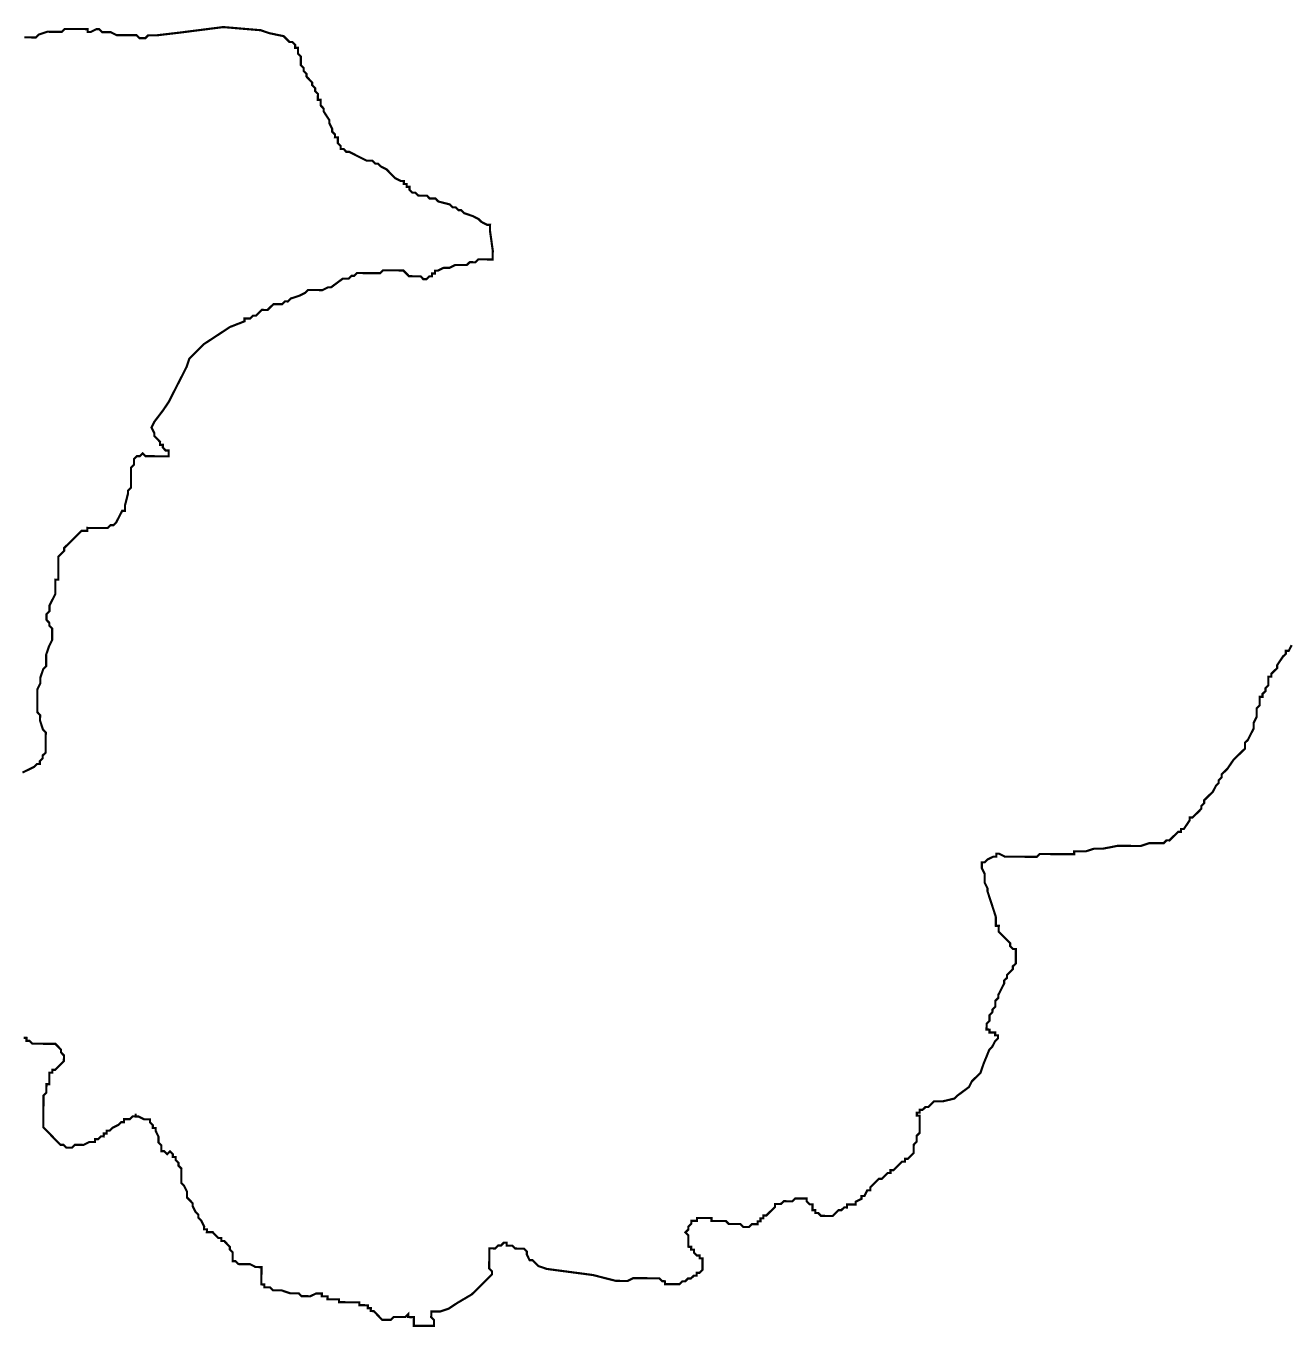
# Model space of a CAD drawing. Header units: metres. Extents: x 290190 to 339802, y 1811045 to 1991312.
# Drawn here: x 320228 to 321992, y 1876354 to 1878171 of the extents above; entities that cross this region are included whole.
import ezdxf

# ---------------------------------------------------------------- set-up
doc = ezdxf.new("R2010")
doc.units = ezdxf.units.M
doc.header["$MEASUREMENT"] = 0
doc.layers.add('HAZARDS LINE', color=1, linetype='Continuous')

msp = doc.modelspace()

# ---------------------------------------------------------------- linework, layer by layer
at = {"layer": 'HAZARDS LINE', "lineweight": 18}
for points in [[(320223.5, 1877128, 3.02, 3.02, 0), (320231.6, 1877131.9, 3.02, 3.02, 0), (320239.6, 1877135.9, 3.02, 3.02, 0), (320243.7, 1877139.9, 3.02, 3.02, 0), (320247.7, 1877139.9, 3.02, 3.02, 0), (320247.7, 1877143.9, 3.02, 3.02, 0), (320251.8, 1877147.9, 3.02, 3.02, 0), (320251.8, 1877151.9, 3.02, 3.02, 0), (320255.9, 1877155.9, 3.02, 3.02, 0), (320255.9, 1877160, 3.02, 3.02, 0), (320255.9, 1877164, 3.02, 3.02, 0), (320256, 1877172, 3.02, 3.02, 0), (320256, 1877176.1, 3.02, 3.02, 0), (320256, 1877180.1, 3.02, 3.02, 0), (320256.1, 1877184.1, 3.02, 3.02, 0), (320252.1, 1877188.2, 3.02, 3.02, 0), (320248.1, 1877200.3, 3.02, 3.02, 0), (320248.1, 1877204.3, 3.02, 3.02, 0), (320248.2, 1877208.3, 3.02, 3.02, 0), (320244.2, 1877212.4, 3.02, 3.02, 0), (320244.2, 1877220.4, 3.02, 3.02, 0), (320244.3, 1877228.5, 3.02, 3.02, 0), (320244.3, 1877236.6, 3.02, 3.02, 0), (320244.3, 1877240.6, 3.02, 3.02, 0), (320244.4, 1877244.6, 3.02, 3.02, 0), (320248.4, 1877252.6, 3.02, 3.02, 0), (320248.5, 1877260.7, 3.02, 3.02, 0), (320252.6, 1877272.7, 3.02, 3.02, 0), (320256.6, 1877276.7, 3.02, 3.02, 0), (320256.7, 1877288.8, 3.02, 3.02, 0), (320256.7, 1877292.9, 3.02, 3.02, 0), (320260.8, 1877304.9, 3.02, 3.02, 0), (320264.9, 1877312.9, 3.02, 3.02, 0), (320264.9, 1877317, 3.02, 3.02, 0), (320265, 1877321, 3.02, 3.02, 0), (320265, 1877325, 3.02, 3.02, 0), (320265, 1877329, 3.02, 3.02, 0), (320261, 1877333.1, 3.02, 3.02, 0), (320261, 1877337.1, 3.02, 3.02, 0), (320257, 1877341.2, 3.02, 3.02, 0), (320257.1, 1877345.2, 3.02, 3.02, 0), (320257.1, 1877349.2, 3.02, 3.02, 0), (320261.2, 1877353.2, 3.02, 3.02, 0), (320261.2, 1877361.3, 3.02, 3.02, 0), (320269.4, 1877377.3, 3.02, 3.02, 0), (320269.4, 1877381.4, 3.02, 3.02, 0), (320269.4, 1877385.4, 3.02, 3.02, 0), (320269.5, 1877397.5, 3.02, 3.02, 0), (320273.5, 1877397.4, 3.02, 3.02, 0), (320273.5, 1877401.5, 3.02, 3.02, 0), (320273.6, 1877405.5, 3.02, 3.02, 0), (320273.6, 1877409.5, 3.02, 3.02, 0), (320273.6, 1877413.6, 3.02, 3.02, 0), (320273.6, 1877417.6, 3.02, 3.02, 0), (320273.7, 1877421.6, 3.02, 3.02, 0), (320273.7, 1877425.6, 3.02, 3.02, 0), (320273.7, 1877429.7, 3.02, 3.02, 0), (320277.8, 1877433.7, 3.02, 3.02, 0), (320281.8, 1877437.7, 3.02, 3.02, 0), (320281.8, 1877441.7, 3.02, 3.02, 0), (320289.9, 1877449.7, 3.02, 3.02, 0), (320294, 1877453.7, 3.02, 3.02, 0), (320298.1, 1877457.7, 3.02, 3.02, 0), (320302.1, 1877461.7, 3.02, 3.02, 0), (320306.2, 1877465.7, 3.02, 3.02, 0), (320314.2, 1877465.6, 3.02, 3.02, 0), (320314.2, 1877469.7, 3.02, 3.02, 0), (320318.3, 1877469.6, 3.02, 3.02, 0), (320322.3, 1877469.6, 3.02, 3.02, 0), (320326.3, 1877469.6, 3.02, 3.02, 0), (320330.3, 1877469.6, 3.02, 3.02, 0), (320334.4, 1877469.5, 3.02, 3.02, 0), (320338.4, 1877469.5, 3.02, 3.02, 0), (320342.4, 1877469.5, 3.02, 3.02, 0), (320346.5, 1877473.5, 3.02, 3.02, 0), (320350.5, 1877473.5, 3.02, 3.02, 0), (320354.5, 1877477.5, 3.02, 3.02, 0), (320358.6, 1877485.5, 3.02, 3.02, 0), (320362.7, 1877493.5, 3.02, 3.02, 0), (320366.7, 1877493.5, 3.02, 3.02, 0), (320366.8, 1877497.5, 3.02, 3.02, 0), (320366.8, 1877501.6, 3.02, 3.02, 0), (320370.9, 1877517.6, 3.02, 3.02, 0), (320370.9, 1877521.7, 3.02, 3.02, 0), (320375, 1877525.7, 3.02, 3.02, 0), (320375, 1877529.7, 3.02, 3.02, 0), (320375, 1877533.7, 3.02, 3.02, 0), (320375.1, 1877537.7, 3.02, 3.02, 0), (320375.1, 1877541.8, 3.02, 3.02, 0), (320375.1, 1877545.8, 3.02, 3.02, 0), (320375.1, 1877549.8, 3.02, 3.02, 0), (320375.2, 1877553.9, 3.02, 3.02, 0), (320379.2, 1877557.9, 3.02, 3.02, 0), (320379.2, 1877561.9, 3.02, 3.02, 0), (320379.3, 1877565.9, 3.02, 3.02, 0), (320383.3, 1877569.9, 3.02, 3.02, 0), (320387.3, 1877569.9, 3.02, 3.02, 0), (320391.4, 1877573.9, 3.02, 3.02, 0), (320395.4, 1877569.8, 3.02, 3.02, 0), (320399.4, 1877569.8, 3.02, 3.02, 0), (320403.4, 1877569.8, 3.02, 3.02, 0), (320407.5, 1877569.8, 3.02, 3.02, 0), (320411.5, 1877569.7, 3.02, 3.02, 0), (320415.5, 1877569.7, 3.02, 3.02, 0), (320419.6, 1877569.7, 3.02, 3.02, 0), (320423.6, 1877569.7, 3.02, 3.02, 0), (320427.6, 1877569.6, 3.02, 3.02, 0), (320427.6, 1877573.7, 3.02, 3.02, 0), (320427.7, 1877577.7, 3.02, 3.02, 0), (320423.6, 1877577.7, 3.02, 3.02, 0), (320419.6, 1877581.8, 3.02, 3.02, 0), (320419.7, 1877585.8, 3.02, 3.02, 0), (320415.6, 1877585.8, 3.02, 3.02, 0), (320415.7, 1877589.8, 3.02, 3.02, 0), (320411.7, 1877593.9, 3.02, 3.02, 0), (320407.7, 1877597.9, 3.02, 3.02, 0), (320407.7, 1877602, 3.02, 3.02, 0), (320403.7, 1877610, 3.02, 3.02, 0), (320407.8, 1877618.1, 3.02, 3.02, 0), (320420, 1877634.1, 3.02, 3.02, 0), (320428.1, 1877646.1, 3.02, 3.02, 0), (320436.2, 1877662.2, 3.02, 3.02, 0), (320444.4, 1877678.2, 3.02, 3.02, 0), (320452.6, 1877694.3, 3.02, 3.02, 0), (320456.7, 1877706.4, 3.02, 3.02, 0), (320468.8, 1877718.4, 3.02, 3.02, 0), (320476.9, 1877726.4, 3.02, 3.02, 0), (320489, 1877734.3, 3.02, 3.02, 0), (320513.3, 1877750.3, 3.02, 3.02, 0), (320533.5, 1877758.2, 3.02, 3.02, 0), (320533.5, 1877762.3, 3.02, 3.02, 0), (320537.5, 1877762.2, 3.02, 3.02, 0), (320541.6, 1877762.2, 3.02, 3.02, 0), (320545.6, 1877766.2, 3.02, 3.02, 0), (320549.6, 1877766.2, 3.02, 3.02, 0), (320553.7, 1877770.2, 3.02, 3.02, 0), (320557.7, 1877774.2, 3.02, 3.02, 0), (320565.8, 1877774.1, 3.02, 3.02, 0), (320569.8, 1877778.1, 3.02, 3.02, 0), (320573.9, 1877782.1, 3.02, 3.02, 0), (320581.9, 1877782.1, 3.02, 3.02, 0), (320586, 1877782.1, 3.02, 3.02, 0), (320590, 1877786.1, 3.02, 3.02, 0), (320594.1, 1877786, 3.02, 3.02, 0), (320598.1, 1877790, 3.02, 3.02, 0), (320610.2, 1877794, 3.02, 3.02, 0), (320618.3, 1877798, 3.02, 3.02, 0), (320622.3, 1877802, 3.02, 3.02, 0), (320626.4, 1877801.9, 3.02, 3.02, 0), (320630.4, 1877801.9, 3.02, 3.02, 0), (320634.4, 1877801.9, 3.02, 3.02, 0), (320642.5, 1877801.8, 3.02, 3.02, 0), (320650.5, 1877805.8, 3.02, 3.02, 0), (320654.6, 1877805.8, 3.02, 3.02, 0), (320670.8, 1877817.8, 3.02, 3.02, 0), (320678.8, 1877817.7, 3.02, 3.02, 0), (320682.9, 1877821.7, 3.02, 3.02, 0), (320686.9, 1877821.7, 3.02, 3.02, 0), (320690.9, 1877825.7, 3.02, 3.02, 0), (320695, 1877825.7, 3.02, 3.02, 0), (320699, 1877825.6, 3.02, 3.02, 0), (320703, 1877825.6, 3.02, 3.02, 0), (320707, 1877825.6, 3.02, 3.02, 0), (320711.1, 1877825.6, 3.02, 3.02, 0), (320715.1, 1877825.5, 3.02, 3.02, 0), (320719.1, 1877825.5, 3.02, 3.02, 0), (320723.1, 1877825.5, 3.02, 3.02, 0), (320727.2, 1877829.5, 3.02, 3.02, 0), (320731.2, 1877829.5, 3.02, 3.02, 0), (320735.2, 1877829.4, 3.02, 3.02, 0), (320739.3, 1877829.4, 3.02, 3.02, 0), (320743.3, 1877829.4, 3.02, 3.02, 0), (320751.4, 1877829.3, 3.02, 3.02, 0), (320755.4, 1877829.3, 3.02, 3.02, 0), (320759.4, 1877825.3, 3.02, 3.02, 0), (320763.4, 1877821.2, 3.02, 3.02, 0), (320767.4, 1877821.2, 3.02, 3.02, 0), (320771.4, 1877821.1, 3.02, 3.02, 0), (320775.5, 1877821.1, 3.02, 3.02, 0), (320779.5, 1877821.1, 3.02, 3.02, 0), (320783.5, 1877817, 3.02, 3.02, 0), (320787.5, 1877817, 3.02, 3.02, 0), (320791.6, 1877821, 3.02, 3.02, 0), (320795.6, 1877821, 3.02, 3.02, 0), (320795.6, 1877825, 3.02, 3.02, 0), (320799.6, 1877825, 3.02, 3.02, 0), (320799.7, 1877829, 3.02, 3.02, 0), (320803.7, 1877829, 3.02, 3.02, 0), (320811.8, 1877833, 3.02, 3.02, 0), (320819.8, 1877832.9, 3.02, 3.02, 0), (320827.9, 1877836.9, 3.02, 3.02, 0), (320836, 1877836.8, 3.02, 3.02, 0), (320840, 1877836.8, 3.02, 3.02, 0), (320844, 1877836.8, 3.02, 3.02, 0), (320848.1, 1877840.8, 3.02, 3.02, 0), (320856.1, 1877840.7, 3.02, 3.02, 0), (320860.2, 1877844.7, 3.02, 3.02, 0), (320864.2, 1877844.7, 3.02, 3.02, 0), (320868.2, 1877844.7, 3.02, 3.02, 0), (320872.2, 1877844.7, 3.02, 3.02, 0), (320876.3, 1877844.6, 3.02, 3.02, 0), (320880.3, 1877844.6, 3.02, 3.02, 0), (320880.3, 1877852.7, 3.02, 3.02, 0), (320880.4, 1877856.7, 3.02, 3.02, 0), (320876.5, 1877884.9, 3.02, 3.02, 0), (320876.5, 1877888.9, 3.02, 3.02, 0), (320876.6, 1877893, 3.02, 3.02, 0), (320872.5, 1877893, 3.02, 3.02, 0), (320864.5, 1877897.1, 3.02, 3.02, 0), (320860.5, 1877901.1, 3.02, 3.02, 0), (320852.5, 1877905.2, 3.02, 3.02, 0), (320840.4, 1877909.3, 3.02, 3.02, 0), (320836.4, 1877913.4, 3.02, 3.02, 0), (320832.4, 1877913.4, 3.02, 3.02, 0), (320828.4, 1877917.4, 3.02, 3.02, 0), (320824.4, 1877917.5, 3.02, 3.02, 0), (320820.4, 1877921.5, 3.02, 3.02, 0), (320804.3, 1877925.6, 3.02, 3.02, 0), (320800.3, 1877929.7, 3.02, 3.02, 0), (320792.3, 1877929.7, 3.02, 3.02, 0), (320788.3, 1877933.8, 3.02, 3.02, 0), (320780.2, 1877933.8, 3.02, 3.02, 0), (320776.2, 1877933.9, 3.02, 3.02, 0), (320772.2, 1877937.9, 3.02, 3.02, 0), (320768.1, 1877937.9, 3.02, 3.02, 0), (320764.1, 1877942, 3.02, 3.02, 0), (320764.2, 1877946, 3.02, 3.02, 0), (320760.1, 1877946.1, 3.02, 3.02, 0), (320760.2, 1877950.1, 3.02, 3.02, 0), (320756.1, 1877950.1, 3.02, 3.02, 0), (320756.2, 1877954.1, 3.02, 3.02, 0), (320752.1, 1877954.2, 3.02, 3.02, 0), (320744.1, 1877958.2, 3.02, 3.02, 0), (320736.1, 1877966.3, 3.02, 3.02, 0), (320732.1, 1877970.4, 3.02, 3.02, 0), (320724.1, 1877974.5, 3.02, 3.02, 0), (320720.1, 1877978.5, 3.02, 3.02, 0), (320716.1, 1877978.5, 3.02, 3.02, 0), (320712.1, 1877982.6, 3.02, 3.02, 0), (320704, 1877982.7, 3.02, 3.02, 0), (320688, 1877990.8, 3.02, 3.02, 0), (320679.9, 1877994.9, 3.02, 3.02, 0), (320675.9, 1877994.9, 3.02, 3.02, 0), (320671.9, 1877999, 3.02, 3.02, 0), (320667.9, 1877999, 3.02, 3.02, 0), (320667.9, 1878003, 3.02, 3.02, 0), (320663.9, 1878007.1, 3.02, 3.02, 0), (320663.9, 1878011.1, 3.02, 3.02, 0), (320664, 1878015.1, 3.02, 3.02, 0), (320659.9, 1878015.1, 3.02, 3.02, 0), (320660, 1878019.2, 3.02, 3.02, 0), (320656, 1878023.2, 3.02, 3.02, 0), (320656, 1878027.3, 3.02, 3.02, 0), (320652, 1878035.3, 3.02, 3.02, 0), (320652, 1878039.4, 3.02, 3.02, 0), (320644.1, 1878051.5, 3.02, 3.02, 0), (320644.1, 1878055.5, 3.02, 3.02, 0), (320640.1, 1878059.6, 3.02, 3.02, 0), (320640.1, 1878063.6, 3.02, 3.02, 0), (320640.1, 1878067.6, 3.02, 3.02, 0), (320636.1, 1878067.6, 3.02, 3.02, 0), (320636.1, 1878071.7, 3.02, 3.02, 0), (320636.2, 1878075.7, 3.02, 3.02, 0), (320632.2, 1878079.8, 3.02, 3.02, 0), (320632.2, 1878083.8, 3.02, 3.02, 0), (320628.2, 1878087.8, 3.02, 3.02, 0), (320628.2, 1878091.9, 3.02, 3.02, 0), (320624.2, 1878095.9, 3.02, 3.02, 0), (320620.2, 1878100, 3.02, 3.02, 0), (320620.2, 1878104, 3.02, 3.02, 0), (320616.2, 1878108, 3.02, 3.02, 0), (320616.3, 1878112.1, 3.02, 3.02, 0), (320612.3, 1878116.1, 3.02, 3.02, 0), (320612.3, 1878120.2, 3.02, 3.02, 0), (320612.3, 1878124.2, 3.02, 3.02, 0), (320612.3, 1878128.2, 3.02, 3.02, 0), (320608.3, 1878132.3, 3.02, 3.02, 0), (320608.4, 1878136.3, 3.02, 3.02, 0), (320608.4, 1878140.3, 3.02, 3.02, 0), (320604.4, 1878140.3, 3.02, 3.02, 0), (320604.4, 1878144.4, 3.02, 3.02, 0), (320600.4, 1878148.4, 3.02, 3.02, 0), (320596.4, 1878148.4, 3.02, 3.02, 0), (320592.3, 1878152.5, 3.02, 3.02, 0), (320588.3, 1878156.5, 3.02, 3.02, 0), (320568.2, 1878160.7, 3.02, 3.02, 0), (320556.2, 1878164.8, 3.02, 3.02, 0), (320503.9, 1878169.2, 3.02, 3.02, 0), (320443.4, 1878161.5, 3.02, 3.02, 0), (320411.2, 1878157.7, 3.02, 3.02, 0), (320403.1, 1878157.7, 3.02, 3.02, 0), (320399.1, 1878157.7, 3.02, 3.02, 0), (320395.1, 1878153.7, 3.02, 3.02, 0), (320391, 1878153.8, 3.02, 3.02, 0), (320387, 1878153.8, 3.02, 3.02, 0), (320383, 1878157.8, 3.02, 3.02, 0), (320379, 1878157.9, 3.02, 3.02, 0), (320370.9, 1878157.9, 3.02, 3.02, 0), (320366.9, 1878157.9, 3.02, 3.02, 0), (320362.9, 1878158, 3.02, 3.02, 0), (320358.9, 1878158, 3.02, 3.02, 0), (320354.8, 1878158, 3.02, 3.02, 0), (320346.8, 1878162.1, 3.02, 3.02, 0), (320342.8, 1878162.1, 3.02, 3.02, 0), (320338.8, 1878162.2, 3.02, 3.02, 0), (320334.7, 1878162.2, 3.02, 3.02, 0), (320330.7, 1878166.2, 3.02, 3.02, 0), (320326.7, 1878166.3, 3.02, 3.02, 0), (320318.6, 1878162.3, 3.02, 3.02, 0), (320314.6, 1878162.3, 3.02, 3.02, 0), (320314.6, 1878166.3, 3.02, 3.02, 0), (320310.6, 1878166.4, 3.02, 3.02, 0), (320306.6, 1878166.4, 3.02, 3.02, 0), (320298.5, 1878166.4, 3.02, 3.02, 0), (320294.5, 1878166.5, 3.02, 3.02, 0), (320290.5, 1878166.5, 3.02, 3.02, 0), (320282.4, 1878166.5, 3.02, 3.02, 0), (320278.4, 1878162.5, 3.02, 3.02, 0), (320274.3, 1878162.6, 3.02, 3.02, 0), (320270.3, 1878162.6, 3.02, 3.02, 0), (320266.3, 1878162.6, 3.02, 3.02, 0), (320258.2, 1878162.7, 3.02, 3.02, 0), (320246.1, 1878158.7, 3.02, 3.02, 0), (320242.1, 1878154.7, 3.02, 3.02, 0), (320238, 1878154.7, 3.02, 3.02, 0), (320234, 1878154.8, 3.02, 3.02, 0), (320230, 1878154.8, 3.02, 3.02, 0), (320226, 1878154.8, 3.02, 3.02, 0)], [(321996.2, 1877306, 3.02, 3.02, 0), (321992.1, 1877298, 3.02, 3.02, 0), (321988.1, 1877298, 3.02, 3.02, 0), (321988.1, 1877294, 3.02, 3.02, 0), (321984, 1877290, 3.02, 3.02, 0), (321975.9, 1877277.9, 3.02, 3.02, 0), (321975.9, 1877273.9, 3.02, 3.02, 0), (321971.8, 1877269.9, 3.02, 3.02, 0), (321967.8, 1877265.9, 3.02, 3.02, 0), (321967.7, 1877261.9, 3.02, 3.02, 0), (321963.7, 1877261.9, 3.02, 3.02, 0), (321963.7, 1877257.9, 3.02, 3.02, 0), (321963.6, 1877249.8, 3.02, 3.02, 0), (321959.6, 1877245.8, 3.02, 3.02, 0), (321959.6, 1877241.8, 3.02, 3.02, 0), (321955.5, 1877237.8, 3.02, 3.02, 0), (321955.5, 1877233.8, 3.02, 3.02, 0), (321951.5, 1877233.8, 3.02, 3.02, 0), (321951.4, 1877229.8, 3.02, 3.02, 0), (321951.4, 1877225.7, 3.02, 3.02, 0), (321951.4, 1877221.7, 3.02, 3.02, 0), (321947.3, 1877217.7, 3.02, 3.02, 0), (321947.3, 1877213.7, 3.02, 3.02, 0), (321947.2, 1877205.6, 3.02, 3.02, 0), (321943.2, 1877197.6, 3.02, 3.02, 0), (321943.1, 1877193.6, 3.02, 3.02, 0), (321943.1, 1877189.5, 3.02, 3.02, 0), (321939, 1877181.5, 3.02, 3.02, 0), (321935, 1877173.5, 3.02, 3.02, 0), (321930.9, 1877169.5, 3.02, 3.02, 0), (321930.9, 1877161.4, 3.02, 3.02, 0), (321926.8, 1877157.4, 3.02, 3.02, 0), (321914.7, 1877145.4, 3.02, 3.02, 0), (321906.5, 1877133.4, 3.02, 3.02, 0), (321902.5, 1877129.4, 3.02, 3.02, 0), (321898.4, 1877125.4, 3.02, 3.02, 0), (321898.4, 1877121.4, 3.02, 3.02, 0), (321894.3, 1877117.4, 3.02, 3.02, 0), (321894.3, 1877113.3, 3.02, 3.02, 0), (321890.3, 1877109.3, 3.02, 3.02, 0), (321886.2, 1877101.3, 3.02, 3.02, 0), (321882.1, 1877097.3, 3.02, 3.02, 0), (321878.1, 1877093.3, 3.02, 3.02, 0), (321874, 1877089.3, 3.02, 3.02, 0), (321874, 1877085.3, 3.02, 3.02, 0), (321870, 1877081.3, 3.02, 3.02, 0), (321869.9, 1877077.3, 3.02, 3.02, 0), (321865.9, 1877073.2, 3.02, 3.02, 0), (321861.8, 1877069.2, 3.02, 3.02, 0), (321857.8, 1877065.2, 3.02, 3.02, 0), (321853.8, 1877065.3, 3.02, 3.02, 0), (321853.7, 1877061.2, 3.02, 3.02, 0), (321845.6, 1877049.2, 3.02, 3.02, 0), (321841.6, 1877049.2, 3.02, 3.02, 0), (321841.5, 1877045.2, 3.02, 3.02, 0), (321837.5, 1877045.2, 3.02, 3.02, 0), (321833.5, 1877041.2, 3.02, 3.02, 0), (321829.4, 1877037.2, 3.02, 3.02, 0), (321825.4, 1877033.2, 3.02, 3.02, 0), (321821.3, 1877033.3, 3.02, 3.02, 0), (321817.3, 1877029.3, 3.02, 3.02, 0), (321813.3, 1877029.3, 3.02, 3.02, 0), (321809.2, 1877029.3, 3.02, 3.02, 0), (321801.2, 1877029.4, 3.02, 3.02, 0), (321797.2, 1877029.4, 3.02, 3.02, 0), (321785.1, 1877025.4, 3.02, 3.02, 0), (321781, 1877025.5, 3.02, 3.02, 0), (321777, 1877025.5, 3.02, 3.02, 0), (321764.9, 1877025.6, 3.02, 3.02, 0), (321756.9, 1877025.6, 3.02, 3.02, 0), (321752.8, 1877025.6, 3.02, 3.02, 0), (321732.7, 1877021.7, 3.02, 3.02, 0), (321724.6, 1877021.8, 3.02, 3.02, 0), (321720.6, 1877021.8, 3.02, 3.02, 0), (321708.5, 1877017.9, 3.02, 3.02, 0), (321700.5, 1877017.9, 3.02, 3.02, 0), (321692.4, 1877018, 3.02, 3.02, 0), (321692.4, 1877013.9, 3.02, 3.02, 0), (321688.3, 1877014, 3.02, 3.02, 0), (321684.3, 1877014, 3.02, 3.02, 0), (321668.2, 1877014.1, 3.02, 3.02, 0), (321660.2, 1877014.1, 3.02, 3.02, 0), (321656.1, 1877014.2, 3.02, 3.02, 0), (321648.1, 1877014.2, 3.02, 3.02, 0), (321644.1, 1877014.3, 3.02, 3.02, 0), (321640, 1877010.2, 3.02, 3.02, 0), (321636, 1877010.3, 3.02, 3.02, 0), (321632, 1877010.3, 3.02, 3.02, 0), (321623.9, 1877010.4, 3.02, 3.02, 0), (321607.8, 1877010.5, 3.02, 3.02, 0), (321603.8, 1877010.5, 3.02, 3.02, 0), (321599.7, 1877010.5, 3.02, 3.02, 0), (321595.7, 1877010.5, 3.02, 3.02, 0), (321587.7, 1877014.6, 3.02, 3.02, 0), (321583.7, 1877014.6, 3.02, 3.02, 0), (321583.6, 1877010.6, 3.02, 3.02, 0), (321579.6, 1877010.6, 3.02, 3.02, 0), (321571.5, 1877006.7, 3.02, 3.02, 0), (321567.5, 1877002.7, 3.02, 3.02, 0), (321563.5, 1877002.7, 3.02, 3.02, 0), (321563.4, 1876998.7, 3.02, 3.02, 0), (321563.4, 1876994.6, 3.02, 3.02, 0), (321567.4, 1876986.5, 3.02, 3.02, 0), (321567.4, 1876982.5, 3.02, 3.02, 0), (321567.3, 1876978.5, 3.02, 3.02, 0), (321567.3, 1876974.5, 3.02, 3.02, 0), (321571.3, 1876966.4, 3.02, 3.02, 0), (321571.3, 1876962.4, 3.02, 3.02, 0), (321575.2, 1876950.3, 3.02, 3.02, 0), (321579.2, 1876938.2, 3.02, 3.02, 0), (321583.1, 1876926, 3.02, 3.02, 0), (321583.1, 1876922, 3.02, 3.02, 0), (321583.1, 1876918, 3.02, 3.02, 0), (321583, 1876914, 3.02, 3.02, 0), (321587.1, 1876913.9, 3.02, 3.02, 0), (321587, 1876909.9, 3.02, 3.02, 0), (321587, 1876905.9, 3.02, 3.02, 0), (321591, 1876901.8, 3.02, 3.02, 0), (321595, 1876897.8, 3.02, 3.02, 0), (321599, 1876893.7, 3.02, 3.02, 0), (321603, 1876889.7, 3.02, 3.02, 0), (321603, 1876885.6, 3.02, 3.02, 0), (321607, 1876881.6, 3.02, 3.02, 0), (321611, 1876881.6, 3.02, 3.02, 0), (321611, 1876877.5, 3.02, 3.02, 0), (321610.9, 1876869.5, 3.02, 3.02, 0), (321610.9, 1876865.5, 3.02, 3.02, 0), (321610.9, 1876861.4, 3.02, 3.02, 0), (321606.8, 1876857.4, 3.02, 3.02, 0), (321606.8, 1876853.4, 3.02, 3.02, 0), (321602.8, 1876849.4, 3.02, 3.02, 0), (321598.7, 1876845.4, 3.02, 3.02, 0), (321598.7, 1876841.4, 3.02, 3.02, 0), (321594.6, 1876837.4, 3.02, 3.02, 0), (321594.6, 1876833.4, 3.02, 3.02, 0), (321590.5, 1876825.3, 3.02, 3.02, 0), (321586.4, 1876817.3, 3.02, 3.02, 0), (321586.4, 1876813.3, 3.02, 3.02, 0), (321582.4, 1876809.3, 3.02, 3.02, 0), (321582.3, 1876801.2, 3.02, 3.02, 0), (321578.3, 1876797.2, 3.02, 3.02, 0), (321578.2, 1876793.2, 3.02, 3.02, 0), (321574.2, 1876789.2, 3.02, 3.02, 0), (321574.2, 1876785.2, 3.02, 3.02, 0), (321574.1, 1876781.1, 3.02, 3.02, 0), (321570.1, 1876777.1, 3.02, 3.02, 0), (321570.1, 1876773.1, 3.02, 3.02, 0), (321570, 1876769.1, 3.02, 3.02, 0), (321574.1, 1876769, 3.02, 3.02, 0), (321574, 1876765, 3.02, 3.02, 0), (321578.1, 1876765, 3.02, 3.02, 0), (321582.1, 1876765, 3.02, 3.02, 0), (321582.1, 1876760.9, 3.02, 3.02, 0), (321586.1, 1876760.9, 3.02, 3.02, 0), (321586.1, 1876756.9, 3.02, 3.02, 0), (321582, 1876752.9, 3.02, 3.02, 0), (321577.9, 1876744.9, 3.02, 3.02, 0), (321573.9, 1876740.9, 3.02, 3.02, 0), (321565.7, 1876720.8, 3.02, 3.02, 0), (321561.6, 1876708.7, 3.02, 3.02, 0), (321549.4, 1876696.7, 3.02, 3.02, 0), (321545.4, 1876688.7, 3.02, 3.02, 0), (321529.2, 1876676.7, 3.02, 3.02, 0), (321525.1, 1876672.7, 3.02, 3.02, 0), (321509, 1876668.8, 3.02, 3.02, 0), (321505, 1876668.8, 3.02, 3.02, 0), (321500.9, 1876668.8, 3.02, 3.02, 0), (321496.9, 1876668.9, 3.02, 3.02, 0), (321492.9, 1876664.9, 3.02, 3.02, 0), (321488.8, 1876660.9, 3.02, 3.02, 0), (321484.8, 1876660.9, 3.02, 3.02, 0), (321480.7, 1876656.9, 3.02, 3.02, 0), (321476.7, 1876656.9, 3.02, 3.02, 0), (321476.7, 1876652.9, 3.02, 3.02, 0), (321472.7, 1876652.9, 3.02, 3.02, 0), (321472.6, 1876648.9, 3.02, 3.02, 0), (321476.7, 1876648.9, 3.02, 3.02, 0), (321476.6, 1876640.8, 3.02, 3.02, 0), (321476.6, 1876636.8, 3.02, 3.02, 0), (321476.6, 1876632.8, 3.02, 3.02, 0), (321476.5, 1876624.7, 3.02, 3.02, 0), (321472.5, 1876620.7, 3.02, 3.02, 0), (321472.4, 1876616.7, 3.02, 3.02, 0), (321472.4, 1876612.6, 3.02, 3.02, 0), (321468.4, 1876608.6, 3.02, 3.02, 0), (321468.3, 1876604.6, 3.02, 3.02, 0), (321468.3, 1876600.6, 3.02, 3.02, 0), (321468.3, 1876596.6, 3.02, 3.02, 0), (321464.2, 1876592.6, 3.02, 3.02, 0), (321460.2, 1876588.6, 3.02, 3.02, 0), (321456.1, 1876588.6, 3.02, 3.02, 0), (321456.1, 1876584.6, 3.02, 3.02, 0), (321452.1, 1876584.6, 3.02, 3.02, 0), (321448, 1876580.6, 3.02, 3.02, 0), (321444, 1876576.6, 3.02, 3.02, 0), (321439.9, 1876572.6, 3.02, 3.02, 0), (321435.9, 1876572.6, 3.02, 3.02, 0), (321435.9, 1876568.6, 3.02, 3.02, 0), (321431.9, 1876568.6, 3.02, 3.02, 0), (321427.8, 1876564.6, 3.02, 3.02, 0), (321423.8, 1876560.6, 3.02, 3.02, 0), (321419.7, 1876560.6, 3.02, 3.02, 0), (321415.7, 1876556.6, 3.02, 3.02, 0), (321411.6, 1876552.6, 3.02, 3.02, 0), (321407.6, 1876548.6, 3.02, 3.02, 0), (321407.6, 1876544.6, 3.02, 3.02, 0), (321403.5, 1876544.6, 3.02, 3.02, 0), (321399.5, 1876536.6, 3.02, 3.02, 0), (321395.4, 1876536.6, 3.02, 3.02, 0), (321395.4, 1876532.6, 3.02, 3.02, 0), (321387.3, 1876528.6, 3.02, 3.02, 0), (321387.3, 1876524.6, 3.02, 3.02, 0), (321383.3, 1876524.6, 3.02, 3.02, 0), (321379.2, 1876524.6, 3.02, 3.02, 0), (321375.2, 1876524.7, 3.02, 3.02, 0), (321375.2, 1876520.6, 3.02, 3.02, 0), (321371.2, 1876520.7, 3.02, 3.02, 0), (321367.1, 1876516.7, 3.02, 3.02, 0), (321363.1, 1876516.7, 3.02, 3.02, 0), (321359, 1876512.7, 3.02, 3.02, 0), (321355, 1876508.7, 3.02, 3.02, 0), (321351, 1876508.7, 3.02, 3.02, 0), (321346.9, 1876508.7, 3.02, 3.02, 0), (321342.9, 1876508.8, 3.02, 3.02, 0), (321338.9, 1876508.8, 3.02, 3.02, 0), (321334.9, 1876512.8, 3.02, 3.02, 0), (321330.9, 1876512.9, 3.02, 3.02, 0), (321330.9, 1876516.9, 3.02, 3.02, 0), (321326.9, 1876516.9, 3.02, 3.02, 0), (321326.9, 1876520.9, 3.02, 3.02, 0), (321326.9, 1876525, 3.02, 3.02, 0), (321322.9, 1876525, 3.02, 3.02, 0), (321318.9, 1876529, 3.02, 3.02, 0), (321318.9, 1876533.1, 3.02, 3.02, 0), (321310.9, 1876533.1, 3.02, 3.02, 0), (321306.8, 1876533.2, 3.02, 3.02, 0), (321302.8, 1876533.2, 3.02, 3.02, 0), (321298.7, 1876529.2, 3.02, 3.02, 0), (321294.7, 1876529.2, 3.02, 3.02, 0), (321286.7, 1876529.3, 3.02, 3.02, 0), (321282.6, 1876525.3, 3.02, 3.02, 0), (321278.6, 1876525.3, 3.02, 3.02, 0), (321274.6, 1876525.3, 3.02, 3.02, 0), (321274.5, 1876521.3, 3.02, 3.02, 0), (321270.5, 1876517.3, 3.02, 3.02, 0), (321266.4, 1876513.3, 3.02, 3.02, 0), (321262.4, 1876509.3, 3.02, 3.02, 0), (321258.4, 1876509.3, 3.02, 3.02, 0), (321258.3, 1876505.3, 3.02, 3.02, 0), (321254.3, 1876505.3, 3.02, 3.02, 0), (321254.3, 1876501.3, 3.02, 3.02, 0), (321250.3, 1876501.3, 3.02, 3.02, 0), (321250.2, 1876497.3, 3.02, 3.02, 0), (321246.2, 1876497.3, 3.02, 3.02, 0), (321242.2, 1876497.3, 3.02, 3.02, 0), (321238.1, 1876493.3, 3.02, 3.02, 0), (321234.1, 1876493.3, 3.02, 3.02, 0), (321230.1, 1876493.4, 3.02, 3.02, 0), (321226.1, 1876497.4, 3.02, 3.02, 0), (321222, 1876497.4, 3.02, 3.02, 0), (321218, 1876497.5, 3.02, 3.02, 0), (321214, 1876497.5, 3.02, 3.02, 0), (321210, 1876497.5, 3.02, 3.02, 0), (321206, 1876501.6, 3.02, 3.02, 0), (321201.9, 1876501.6, 3.02, 3.02, 0), (321197.9, 1876501.6, 3.02, 3.02, 0), (321193.9, 1876501.7, 3.02, 3.02, 0), (321189.9, 1876501.7, 3.02, 3.02, 0), (321185.8, 1876501.7, 3.02, 3.02, 0), (321185.9, 1876505.7, 3.02, 3.02, 0), (321181.8, 1876505.8, 3.02, 3.02, 0), (321177.8, 1876505.8, 3.02, 3.02, 0), (321173.8, 1876505.8, 3.02, 3.02, 0), (321169.8, 1876505.8, 3.02, 3.02, 0), (321165.7, 1876505.9, 3.02, 3.02, 0), (321165.7, 1876501.8, 3.02, 3.02, 0), (321161.7, 1876501.9, 3.02, 3.02, 0), (321157.7, 1876501.9, 3.02, 3.02, 0), (321157.6, 1876497.9, 3.02, 3.02, 0), (321153.6, 1876493.9, 3.02, 3.02, 0), (321153.5, 1876489.8, 3.02, 3.02, 0), (321149.5, 1876485.8, 3.02, 3.02, 0), (321153.5, 1876481.8, 3.02, 3.02, 0), (321153.5, 1876477.7, 3.02, 3.02, 0), (321153.4, 1876473.7, 3.02, 3.02, 0), (321153.4, 1876469.7, 3.02, 3.02, 0), (321153.4, 1876465.7, 3.02, 3.02, 0), (321157.4, 1876465.6, 3.02, 3.02, 0), (321157.4, 1876461.6, 3.02, 3.02, 0), (321161.4, 1876461.6, 3.02, 3.02, 0), (321161.4, 1876457.6, 3.02, 3.02, 0), (321165.4, 1876453.5, 3.02, 3.02, 0), (321169.4, 1876453.5, 3.02, 3.02, 0), (321169.4, 1876449.5, 3.02, 3.02, 0), (321173.4, 1876449.4, 3.02, 3.02, 0), (321173.4, 1876445.4, 3.02, 3.02, 0), (321173.4, 1876441.4, 3.02, 3.02, 0), (321173.3, 1876437.4, 3.02, 3.02, 0), (321173.3, 1876433.3, 3.02, 3.02, 0), (321169.3, 1876429.3, 3.02, 3.02, 0), (321165.2, 1876429.3, 3.02, 3.02, 0), (321165.2, 1876425.3, 3.02, 3.02, 0), (321161.2, 1876425.3, 3.02, 3.02, 0), (321157.1, 1876421.3, 3.02, 3.02, 0), (321153.1, 1876421.4, 3.02, 3.02, 0), (321149.1, 1876417.4, 3.02, 3.02, 0), (321145, 1876417.4, 3.02, 3.02, 0), (321141, 1876413.4, 3.02, 3.02, 0), (321137, 1876413.4, 3.02, 3.02, 0), (321132.9, 1876413.4, 3.02, 3.02, 0), (321128.9, 1876413.5, 3.02, 3.02, 0), (321124.9, 1876413.5, 3.02, 3.02, 0), (321120.9, 1876413.5, 3.02, 3.02, 0), (321120.9, 1876417.5, 3.02, 3.02, 0), (321116.9, 1876417.6, 3.02, 3.02, 0), (321112.9, 1876421.6, 3.02, 3.02, 0), (321108.8, 1876421.7, 3.02, 3.02, 0), (321104.8, 1876421.7, 3.02, 3.02, 0), (321100.8, 1876421.7, 3.02, 3.02, 0), (321096.7, 1876421.7, 3.02, 3.02, 0), (321092.7, 1876421.8, 3.02, 3.02, 0), (321088.7, 1876421.8, 3.02, 3.02, 0), (321084.7, 1876421.8, 3.02, 3.02, 0), (321080.6, 1876421.8, 3.02, 3.02, 0), (321076.6, 1876421.9, 3.02, 3.02, 0), (321068.5, 1876417.9, 3.02, 3.02, 0), (321064.5, 1876417.9, 3.02, 3.02, 0), (321056.5, 1876418, 3.02, 3.02, 0), (321052.4, 1876418, 3.02, 3.02, 0), (321020.3, 1876426.2, 3.02, 3.02, 0), (320955.9, 1876434.7, 3.02, 3.02, 0), (320943.9, 1876438.8, 3.02, 3.02, 0), (320935.9, 1876446.9, 3.02, 3.02, 0), (320931.8, 1876446.9, 3.02, 3.02, 0), (320927.9, 1876455, 3.02, 3.02, 0), (320927.9, 1876459, 3.02, 3.02, 0), (320923.9, 1876463.1, 3.02, 3.02, 0), (320919.9, 1876463.1, 3.02, 3.02, 0), (320915.8, 1876463.1, 3.02, 3.02, 0), (320911.8, 1876463.2, 3.02, 3.02, 0), (320907.8, 1876467.2, 3.02, 3.02, 0), (320903.8, 1876467.2, 3.02, 3.02, 0), (320899.7, 1876467.3, 3.02, 3.02, 0), (320899.8, 1876471.3, 3.02, 3.02, 0), (320895.7, 1876471.3, 3.02, 3.02, 0), (320891.7, 1876467.3, 3.02, 3.02, 0), (320887.7, 1876467.4, 3.02, 3.02, 0), (320883.6, 1876463.3, 3.02, 3.02, 0), (320879.6, 1876463.4, 3.02, 3.02, 0), (320875.6, 1876463.4, 3.02, 3.02, 0), (320875.5, 1876459.4, 3.02, 3.02, 0), (320875.5, 1876455.3, 3.02, 3.02, 0), (320875.5, 1876451.3, 3.02, 3.02, 0), (320875.5, 1876447.3, 3.02, 3.02, 0), (320875.4, 1876443.3, 3.02, 3.02, 0), (320875.4, 1876435.2, 3.02, 3.02, 0), (320879.4, 1876431.2, 3.02, 3.02, 0), (320879.4, 1876427.1, 3.02, 3.02, 0), (320875.3, 1876423.1, 3.02, 3.02, 0), (320871.3, 1876419.1, 3.02, 3.02, 0), (320851, 1876399.1, 3.02, 3.02, 0), (320830.8, 1876387.2, 3.02, 3.02, 0), (320818.7, 1876379.2, 3.02, 3.02, 0), (320806.6, 1876375.2, 3.02, 3.02, 0), (320798.5, 1876375.3, 3.02, 3.02, 0), (320794.5, 1876375.3, 3.02, 3.02, 0), (320794.5, 1876371.3, 3.02, 3.02, 0), (320794.4, 1876367.3, 3.02, 3.02, 0), (320798.4, 1876363.2, 3.02, 3.02, 0), (320798.4, 1876359.2, 3.02, 3.02, 0), (320798.4, 1876355.2, 3.02, 3.02, 0), (320794.4, 1876355.2, 3.02, 3.02, 0), (320786.3, 1876355.2, 3.02, 3.02, 0), (320782.3, 1876355.3, 3.02, 3.02, 0), (320778.2, 1876355.3, 3.02, 3.02, 0), (320774.2, 1876355.3, 3.02, 3.02, 0), (320770.2, 1876355.3, 3.02, 3.02, 0), (320770.2, 1876359.4, 3.02, 3.02, 0), (320770.2, 1876363.4, 3.02, 3.02, 0), (320770.3, 1876367.4, 3.02, 3.02, 0), (320766.2, 1876367.4, 3.02, 3.02, 0), (320762.2, 1876367.5, 3.02, 3.02, 0), (320762.2, 1876371.5, 3.02, 3.02, 0), (320758.2, 1876367.5, 3.02, 3.02, 0), (320750.1, 1876367.5, 3.02, 3.02, 0), (320746.1, 1876367.6, 3.02, 3.02, 0), (320742.1, 1876367.6, 3.02, 3.02, 0), (320738, 1876363.6, 3.02, 3.02, 0), (320734, 1876363.6, 3.02, 3.02, 0), (320730, 1876363.6, 3.02, 3.02, 0), (320726, 1876363.7, 3.02, 3.02, 0), (320722, 1876367.7, 3.02, 3.02, 0), (320718, 1876371.8, 3.02, 3.02, 0), (320714, 1876375.8, 3.02, 3.02, 0), (320709.9, 1876375.9, 3.02, 3.02, 0), (320710, 1876379.9, 3.02, 3.02, 0), (320705.9, 1876379.9, 3.02, 3.02, 0), (320706, 1876383.9, 3.02, 3.02, 0), (320701.9, 1876384, 3.02, 3.02, 0), (320697.9, 1876384, 3.02, 3.02, 0), (320693.9, 1876384, 3.02, 3.02, 0), (320693.9, 1876388, 3.02, 3.02, 0), (320689.9, 1876388.1, 3.02, 3.02, 0), (320681.8, 1876388.1, 3.02, 3.02, 0), (320677.8, 1876388.1, 3.02, 3.02, 0), (320673.8, 1876388.2, 3.02, 3.02, 0), (320665.7, 1876388.2, 3.02, 3.02, 0), (320665.7, 1876392.2, 3.02, 3.02, 0), (320661.7, 1876392.3, 3.02, 3.02, 0), (320657.7, 1876392.3, 3.02, 3.02, 0), (320653.7, 1876392.3, 3.02, 3.02, 0), (320649.6, 1876392.3, 3.02, 3.02, 0), (320649.7, 1876396.4, 3.02, 3.02, 0), (320641.6, 1876396.4, 3.02, 3.02, 0), (320641.6, 1876400.5, 3.02, 3.02, 0), (320637.6, 1876400.5, 3.02, 3.02, 0), (320633.6, 1876400.5, 3.02, 3.02, 0), (320625.5, 1876396.5, 3.02, 3.02, 0), (320621.5, 1876396.6, 3.02, 3.02, 0), (320617.5, 1876396.6, 3.02, 3.02, 0), (320613.4, 1876396.6, 3.02, 3.02, 0), (320609.4, 1876400.7, 3.02, 3.02, 0), (320597.4, 1876400.7, 3.02, 3.02, 0), (320585.3, 1876404.8, 3.02, 3.02, 0), (320581.3, 1876404.9, 3.02, 3.02, 0), (320577.2, 1876404.9, 3.02, 3.02, 0), (320573.2, 1876404.9, 3.02, 3.02, 0), (320569.2, 1876409, 3.02, 3.02, 0), (320565.2, 1876409, 3.02, 3.02, 0), (320561.2, 1876409, 3.02, 3.02, 0), (320561.2, 1876413, 3.02, 3.02, 0), (320557.2, 1876413.1, 3.02, 3.02, 0), (320557.2, 1876417.1, 3.02, 3.02, 0), (320557.2, 1876421.1, 3.02, 3.02, 0), (320557.2, 1876425.1, 3.02, 3.02, 0), (320557.3, 1876429.2, 3.02, 3.02, 0), (320557.3, 1876433.2, 3.02, 3.02, 0), (320557.3, 1876437.2, 3.02, 3.02, 0), (320553.3, 1876437.3, 3.02, 3.02, 0), (320549.3, 1876437.3, 3.02, 3.02, 0), (320541.2, 1876441.4, 3.02, 3.02, 0), (320537.2, 1876441.4, 3.02, 3.02, 0), (320533.2, 1876441.4, 3.02, 3.02, 0), (320529.2, 1876441.4, 3.02, 3.02, 0), (320525.1, 1876441.5, 3.02, 3.02, 0), (320521.1, 1876445.5, 3.02, 3.02, 0), (320517.1, 1876445.5, 3.02, 3.02, 0), (320517.1, 1876449.6, 3.02, 3.02, 0), (320517.2, 1876453.6, 3.02, 3.02, 0), (320517.2, 1876457.6, 3.02, 3.02, 0), (320513.2, 1876461.7, 3.02, 3.02, 0), (320513.2, 1876465.7, 3.02, 3.02, 0), (320509.2, 1876469.7, 3.02, 3.02, 0), (320505.2, 1876473.8, 3.02, 3.02, 0), (320501.2, 1876473.8, 3.02, 3.02, 0), (320501.2, 1876477.9, 3.02, 3.02, 0), (320497.2, 1876477.9, 3.02, 3.02, 0), (320493.2, 1876481.9, 3.02, 3.02, 0), (320489.2, 1876486, 3.02, 3.02, 0), (320485.2, 1876486, 3.02, 3.02, 0), (320481.1, 1876486, 3.02, 3.02, 0), (320481.2, 1876490.1, 3.02, 3.02, 0), (320477.1, 1876490.1, 3.02, 3.02, 0), (320477.2, 1876494.1, 3.02, 3.02, 0), (320473.2, 1876502.2, 3.02, 3.02, 0), (320469.2, 1876506.2, 3.02, 3.02, 0), (320469.2, 1876510.3, 3.02, 3.02, 0), (320465.2, 1876514.3, 3.02, 3.02, 0), (320461.2, 1876522.4, 3.02, 3.02, 0), (320461.3, 1876526.4, 3.02, 3.02, 0), (320457.3, 1876530.5, 3.02, 3.02, 0), (320453.3, 1876534.5, 3.02, 3.02, 0), (320453.3, 1876538.6, 3.02, 3.02, 0), (320453.3, 1876542.6, 3.02, 3.02, 0), (320449.3, 1876550.7, 3.02, 3.02, 0), (320445.3, 1876554.7, 3.02, 3.02, 0), (320445.4, 1876558.7, 3.02, 3.02, 0), (320445.4, 1876562.8, 3.02, 3.02, 0), (320445.4, 1876566.8, 3.02, 3.02, 0), (320445.4, 1876570.8, 3.02, 3.02, 0), (320445.5, 1876574.9, 3.02, 3.02, 0), (320441.5, 1876578.9, 3.02, 3.02, 0), (320441.5, 1876582.9, 3.02, 3.02, 0), (320437.5, 1876587, 3.02, 3.02, 0), (320437.5, 1876591, 3.02, 3.02, 0), (320433.5, 1876591, 3.02, 3.02, 0), (320433.5, 1876595.1, 3.02, 3.02, 0), (320429.5, 1876599.1, 3.02, 3.02, 0), (320425.5, 1876595.1, 3.02, 3.02, 0), (320421.5, 1876599.2, 3.02, 3.02, 0), (320417.4, 1876599.2, 3.02, 3.02, 0), (320417.5, 1876607.2, 3.02, 3.02, 0), (320413.5, 1876611.3, 3.02, 3.02, 0), (320413.5, 1876615.3, 3.02, 3.02, 0), (320413.5, 1876619.4, 3.02, 3.02, 0), (320409.6, 1876627.4, 3.02, 3.02, 0), (320409.6, 1876631.5, 3.02, 3.02, 0), (320405.6, 1876631.5, 3.02, 3.02, 0), (320405.6, 1876635.5, 3.02, 3.02, 0), (320401.6, 1876639.6, 3.02, 3.02, 0), (320401.6, 1876643.6, 3.02, 3.02, 0), (320397.6, 1876643.6, 3.02, 3.02, 0), (320393.5, 1876643.6, 3.02, 3.02, 0), (320385.5, 1876647.7, 3.02, 3.02, 0), (320381.5, 1876647.7, 3.02, 3.02, 0), (320381.5, 1876651.8, 3.02, 3.02, 0), (320381.5, 1876647.7, 3.02, 3.02, 0), (320377.5, 1876647.8, 3.02, 3.02, 0), (320373.4, 1876643.8, 3.02, 3.02, 0), (320369.4, 1876643.8, 3.02, 3.02, 0), (320365.4, 1876643.8, 3.02, 3.02, 0), (320365.3, 1876639.8, 3.02, 3.02, 0), (320361.3, 1876639.8, 3.02, 3.02, 0), (320357.3, 1876635.8, 3.02, 3.02, 0), (320349.2, 1876631.8, 3.02, 3.02, 0), (320345.1, 1876627.8, 3.02, 3.02, 0), (320341.1, 1876627.9, 3.02, 3.02, 0), (320341.1, 1876623.8, 3.02, 3.02, 0), (320337.1, 1876623.9, 3.02, 3.02, 0), (320337, 1876619.8, 3.02, 3.02, 0), (320333, 1876619.9, 3.02, 3.02, 0), (320329, 1876615.9, 3.02, 3.02, 0), (320324.9, 1876615.9, 3.02, 3.02, 0), (320324.9, 1876611.9, 3.02, 3.02, 0), (320320.9, 1876611.9, 3.02, 3.02, 0), (320316.8, 1876611.9, 3.02, 3.02, 0), (320308.8, 1876607.9, 3.02, 3.02, 0), (320304.7, 1876608, 3.02, 3.02, 0), (320300.7, 1876608, 3.02, 3.02, 0), (320296.7, 1876608, 3.02, 3.02, 0), (320292.6, 1876604, 3.02, 3.02, 0), (320288.6, 1876604, 3.02, 3.02, 0), (320284.6, 1876604.1, 3.02, 3.02, 0), (320280.6, 1876608.1, 3.02, 3.02, 0), (320276.6, 1876608.1, 3.02, 3.02, 0), (320272.6, 1876612.2, 3.02, 3.02, 0), (320268.6, 1876616.2, 3.02, 3.02, 0), (320264.6, 1876620.3, 3.02, 3.02, 0), (320260.6, 1876624.4, 3.02, 3.02, 0), (320256.6, 1876628.4, 3.02, 3.02, 0), (320252.6, 1876632.5, 3.02, 3.02, 0), (320252.6, 1876636.5, 3.02, 3.02, 0), (320252.6, 1876644.5, 3.02, 3.02, 0), (320252.7, 1876648.6, 3.02, 3.02, 0), (320252.7, 1876656.6, 3.02, 3.02, 0), (320252.8, 1876664.7, 3.02, 3.02, 0), (320252.8, 1876668.7, 3.02, 3.02, 0), (320252.8, 1876676.7, 3.02, 3.02, 0), (320256.9, 1876680.8, 3.02, 3.02, 0), (320256.9, 1876684.8, 3.02, 3.02, 0), (320257, 1876692.8, 3.02, 3.02, 0), (320261, 1876692.8, 3.02, 3.02, 0), (320261, 1876696.8, 3.02, 3.02, 0), (320261, 1876700.9, 3.02, 3.02, 0), (320261.1, 1876704.9, 3.02, 3.02, 0), (320261.1, 1876708.9, 3.02, 3.02, 0), (320265.1, 1876708.9, 3.02, 3.02, 0), (320265.1, 1876712.9, 3.02, 3.02, 0), (320269.2, 1876712.9, 3.02, 3.02, 0), (320273.2, 1876716.9, 3.02, 3.02, 0), (320277.3, 1876720.9, 3.02, 3.02, 0), (320281.3, 1876724.9, 3.02, 3.02, 0), (320281.4, 1876728.9, 3.02, 3.02, 0), (320281.4, 1876732.9, 3.02, 3.02, 0), (320277.4, 1876737, 3.02, 3.02, 0), (320277.4, 1876741, 3.02, 3.02, 0), (320273.4, 1876745.1, 3.02, 3.02, 0), (320269.4, 1876749.1, 3.02, 3.02, 0), (320265.4, 1876749.2, 3.02, 3.02, 0), (320261.3, 1876749.2, 3.02, 3.02, 0), (320257.3, 1876749.2, 3.02, 3.02, 0), (320253.3, 1876749.2, 3.02, 3.02, 0), (320249.3, 1876749.3, 3.02, 3.02, 0), (320245.2, 1876749.3, 3.02, 3.02, 0), (320241.2, 1876749.3, 3.02, 3.02, 0), (320237.2, 1876749.3, 3.02, 3.02, 0), (320233.2, 1876753.4, 3.02, 3.02, 0), (320229.2, 1876753.4, 3.02, 3.02, 0), (320229.2, 1876757.4, 3.02, 3.02, 0), (320225.2, 1876757.5, 3.02, 3.02, 0)]]:
    msp.add_lwpolyline(points, format="xyseb", dxfattribs=at)

doc.saveas('drawing.dxf')
